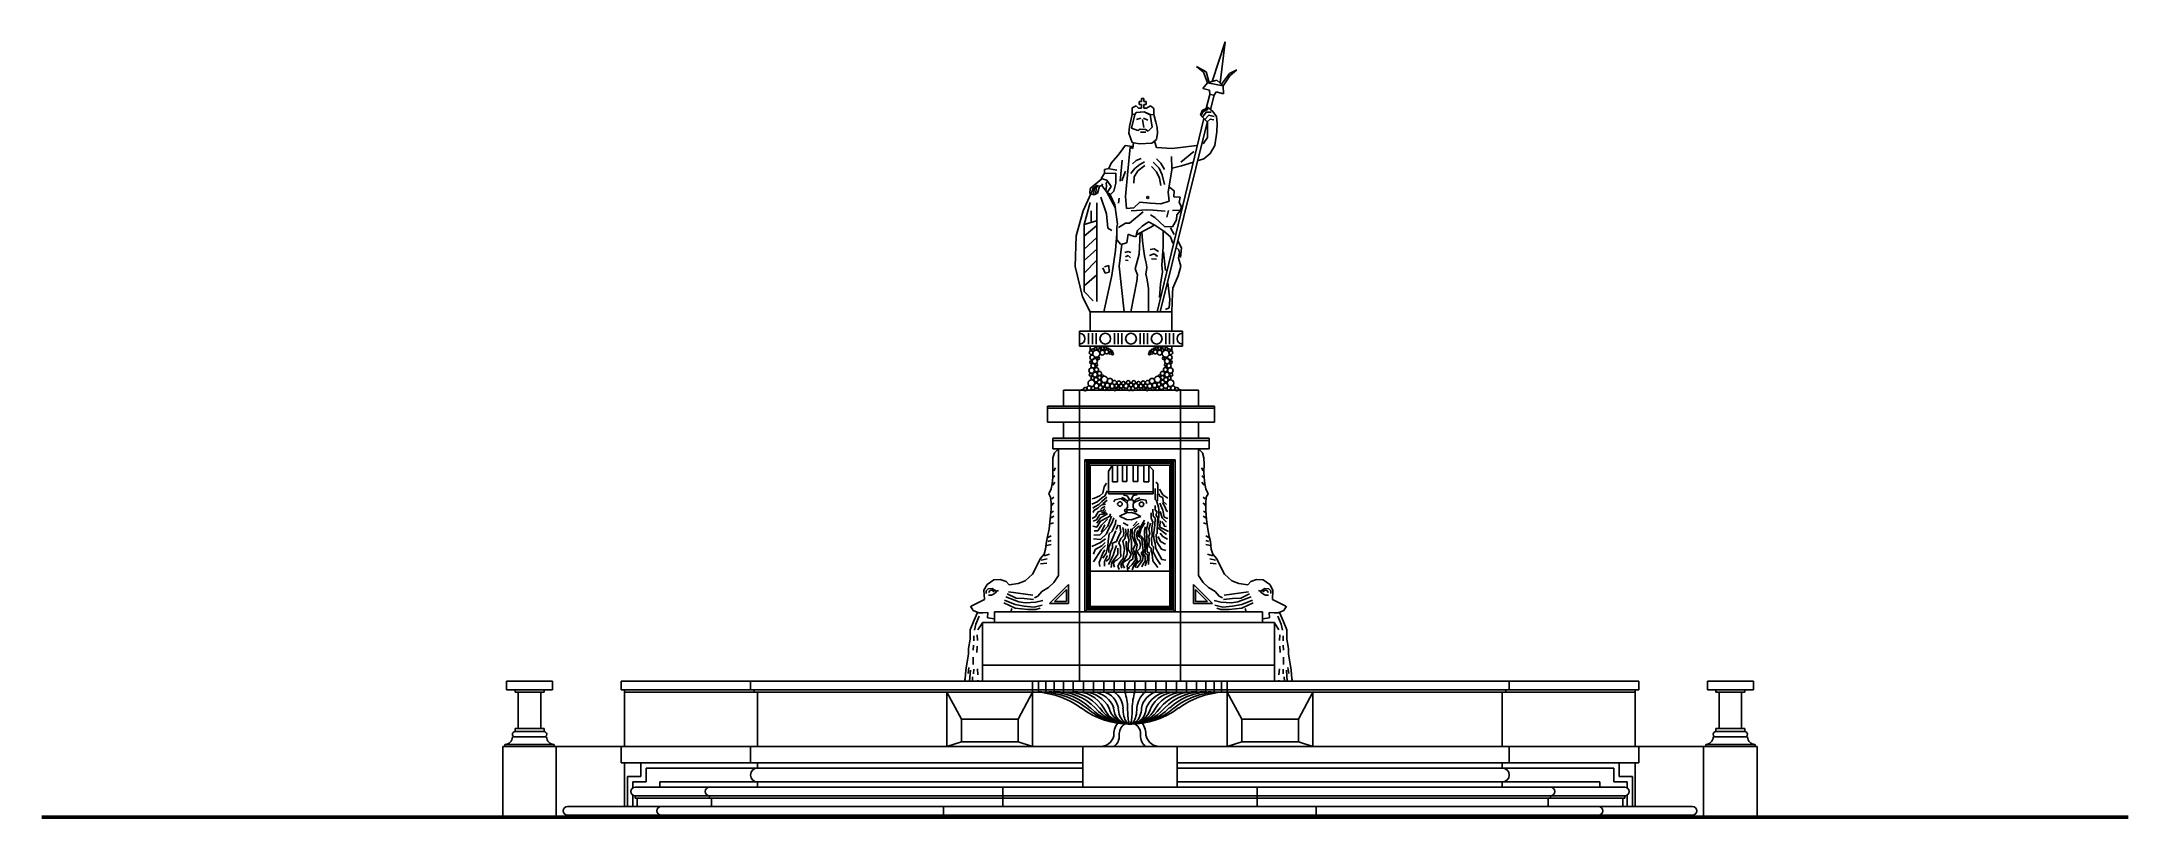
# Model space of a CAD drawing. Header units: millimetres. Extents: x 250.2 to 269.7, y 193.1 to 200.4.
import ezdxf

# ---------------------------------------------------------------- set-up
doc = ezdxf.new("R2010")
doc.units = ezdxf.units.MM

msp = doc.modelspace()

# ---------------------------------------------------------------- linework, layer by layer
for p, q in [((261.132, 199.993), (261.254, 200.364)), ((261.254, 200.364), (261.206, 199.979)), ((261.052, 200.081), (260.985, 200.132)), ((260.985, 200.132), (261.076, 200.083)), ((261.088, 199.981), (261.052, 200.081)), ((261.076, 200.083), (261.104, 199.985)), ((261.294, 200.068), (261.362, 200.103)), ((261.362, 200.103), (261.297, 200.046)), ((261.045, 199.928), (261.088, 199.981)), ((261.108, 199.911), (261.045, 199.928)), ((261.088, 199.981), (261.177, 200.005)), ((261.088, 199.981), (261.236, 199.953)), ((261.11, 199.872), (261.108, 199.911)), ((261.152, 199.865), (261.17, 199.895)), ((261.17, 199.895), (261.24, 199.878)), ((261.177, 200.005), (261.236, 199.953)), ((261.221, 199.967), (261.294, 200.068)), ((261.297, 200.046), (261.236, 199.953)), ((261.236, 199.953), (261.24, 199.878)), ((260.361, 199.572), (260.384, 199.684)), ((260.411, 199.685), (260.38, 199.557)), ((260.421, 199.767), (260.384, 199.747)), ((260.384, 199.747), (260.384, 199.684)), ((260.384, 199.688), (260.411, 199.685)), ((260.409, 199.685), (260.423, 199.702)), ((260.445, 199.744), (260.421, 199.767)), ((260.423, 199.702), (260.498, 199.71)), ((260.423, 199.702), (260.498, 199.71)), ((260.471, 199.744), (260.445, 199.744)), ((260.471, 199.806), (260.449, 199.806)), ((260.449, 199.806), (260.449, 199.779)), ((260.449, 199.779), (260.471, 199.779)), ((260.495, 199.834), (260.471, 199.834)), ((260.471, 199.834), (260.471, 199.806)), ((260.471, 199.779), (260.471, 199.744)), ((260.495, 199.806), (260.495, 199.834)), ((260.516, 199.806), (260.495, 199.806)), ((260.495, 199.744), (260.495, 199.778)), ((260.495, 199.778), (260.516, 199.778)), ((260.518, 199.744), (260.495, 199.744)), ((260.498, 199.71), (260.553, 199.684)), ((260.498, 199.71), (260.553, 199.683)), ((260.516, 199.778), (260.516, 199.806)), ((260.557, 199.765), (260.518, 199.744)), ((260.589, 199.684), (260.553, 199.683)), ((260.571, 199.567), (260.553, 199.684)), ((260.589, 199.74), (260.557, 199.765)), ((260.589, 199.684), (260.589, 199.74)), ((260.606, 199.614), (260.589, 199.685)), ((261.039, 199.721), (261.025, 199.678)), ((261.046, 199.71), (261.03, 199.674)), ((261.095, 199.751), (261.039, 199.721)), ((261.076, 199.706), (261.042, 199.661)), ((261.094, 199.735), (261.046, 199.71)), ((261.123, 199.706), (261.076, 199.706)), ((261.11, 199.872), (261.078, 199.742)), ((261.14, 199.713), (261.095, 199.751)), ((261.11, 199.872), (261.152, 199.865)), ((261.152, 199.865), (261.118, 199.732)), ((261.173, 199.665), (261.14, 199.713)), ((260.353, 199.509), (260.361, 199.572)), ((260.384, 199.423), (260.353, 199.509)), ((260.38, 199.557), (260.437, 199.534)), ((260.425, 199.637), (260.465, 199.652)), ((260.437, 199.534), (260.46, 199.547)), ((260.46, 199.547), (260.511, 199.545)), ((260.464, 199.52), (260.512, 199.52)), ((260.481, 199.637), (260.494, 199.563)), ((260.532, 199.631), (260.491, 199.652)), ((260.511, 199.545), (260.534, 199.53)), ((260.534, 199.53), (260.571, 199.567)), ((260.606, 199.614), (260.62, 199.564)), ((260.606, 199.614), (260.62, 199.564)), ((260.622, 199.51), (260.612, 199.452)), ((261.055, 199.648), (260.62, 197.842)), ((260.62, 199.564), (260.622, 199.51)), ((261.09, 199.621), (260.648, 197.842)), ((261.025, 199.678), (261.085, 199.617)), ((261.102, 199.677), (261.064, 199.639)), ((261.085, 199.617), (261.114, 199.64)), ((261.09, 199.614), (261.088, 199.469)), ((261.151, 199.666), (261.102, 199.677)), ((261.114, 199.64), (261.149, 199.636)), ((261.158, 199.394), (261.176, 199.522)), ((261.18, 199.601), (261.173, 199.665)), ((261.176, 199.522), (261.18, 199.601)), ((260.251, 199.302), (260.188, 199.231)), ((260.293, 199.354), (260.251, 199.302)), ((260.32, 199.394), (260.293, 199.354)), ((260.384, 199.385), (260.32, 199.394)), ((260.366, 199.381), (260.346, 199.156)), ((260.391, 199.367), (260.366, 199.381)), ((260.454, 199.41), (260.384, 199.423)), ((260.398, 199.421), (260.391, 199.367)), ((260.569, 199.417), (260.454, 199.41)), ((260.612, 199.452), (260.569, 199.417)), ((260.593, 199.437), (260.612, 199.376)), ((260.612, 199.376), (260.758, 199.368)), ((260.753, 199.291), (260.756, 199.179)), ((260.758, 199.368), (260.988, 199.394)), ((260.96, 199.338), (260.841, 199.241)), ((261.088, 199.469), (261.047, 199.411)), ((261.055, 199.27), (261.113, 199.319)), ((261.113, 199.319), (261.158, 199.394)), ((260.13, 199.14), (260.096, 199.088)), ((260.168, 199.181), (260.126, 199.171)), ((260.126, 199.171), (260.127, 199.135)), ((260.127, 199.135), (260.232, 199.137)), ((260.188, 199.231), (260.168, 199.181)), ((260.173, 199.178), (260.241, 199.164)), ((260.232, 199.137), (260.232, 199.044)), ((260.293, 199.259), (260.274, 199.063)), ((260.323, 199.157), (260.287, 199.064)), ((260.346, 199.156), (260.323, 198.919)), ((260.373, 199.134), (260.411, 199.181)), ((260.422, 199.256), (260.387, 199.223)), ((260.399, 199.043), (260.405, 199.104)), ((260.405, 199.104), (260.438, 199.159)), ((260.411, 199.181), (260.457, 199.219)), ((260.47, 199.275), (260.422, 199.256)), ((260.438, 199.159), (260.502, 199.207)), ((260.457, 199.219), (260.499, 199.243)), ((260.612, 199.149), (260.566, 199.198)), ((260.637, 199.184), (260.581, 199.241)), ((260.64, 199.089), (260.612, 199.149)), ((260.652, 199.229), (260.613, 199.27)), ((260.664, 199.121), (260.637, 199.184)), ((260.688, 199.171), (260.652, 199.229)), ((260.688, 199.032), (260.664, 199.121)), ((260.738, 199.055), (260.76, 199.185)), ((260.76, 199.185), (260.847, 199.206)), ((260.847, 199.206), (260.959, 199.239)), ((261.005, 199.254), (261.055, 199.27)), ((259.998, 198.943), (259.928, 198.785)), ((259.994, 198.994), (259.989, 198.947)), ((259.989, 198.947), (260.03, 198.936)), ((260.102, 199.083), (259.994, 198.994)), ((260.002, 198.944), (260.019, 198.998)), ((260.019, 198.998), (260.051, 199.026)), ((260.023, 198.938), (260.032, 198.998)), ((260.03, 198.936), (260.061, 198.951)), ((260.032, 198.998), (260.058, 199.024)), ((260.045, 198.943), (260.048, 199)), ((260.048, 199), (260.068, 199.024)), ((260.061, 198.951), (260.079, 199.016)), ((260.079, 199.016), (260.102, 199.021)), ((260.093, 198.914), (260.145, 198.757)), ((260.096, 199.088), (260.149, 199.072)), ((260.1, 199.021), (260.148, 198.959)), ((260.108, 199.038), (260.101, 199.019)), ((260.145, 199.014), (260.139, 198.971)), ((260.141, 199.047), (260.158, 199.058)), ((260.145, 199.014), (260.141, 199.047)), ((260.148, 198.959), (260.228, 198.81)), ((260.149, 199.072), (260.189, 199.011)), ((260.189, 199.011), (260.151, 198.956)), ((260.151, 198.956), (260.183, 198.939)), ((260.213, 198.968), (260.178, 198.934)), ((260.178, 198.934), (260.224, 198.842)), ((260.232, 199.044), (260.213, 198.968)), ((260.263, 198.904), (260.258, 198.856)), ((260.323, 198.919), (260.332, 198.808)), ((260.654, 199.021), (260.64, 199.089)), ((260.722, 198.959), (260.738, 199.055)), ((260.731, 198.876), (260.722, 198.959)), ((260.738, 199.004), (260.777, 198.971)), ((260.777, 198.971), (260.774, 198.915)), ((260.774, 198.915), (260.835, 198.912)), ((260.835, 198.912), (260.825, 198.863)), ((259.928, 198.785), (259.863, 198.553)), ((259.937, 198.656), (259.994, 198.862)), ((260.003, 198.677), (260.003, 198.784)), ((260.054, 197.938), (260.054, 198.86)), ((260.145, 198.757), (260.158, 198.622)), ((260.224, 198.842), (260.247, 198.661)), ((260.332, 198.808), (260.399, 198.812)), ((260.489, 198.776), (260.361, 198.67)), ((260.521, 198.795), (260.375, 198.785)), ((260.399, 198.812), (260.456, 198.865)), ((260.456, 198.865), (260.553, 198.858)), ((260.58, 198.792), (260.521, 198.795)), ((260.553, 198.858), (260.652, 198.85)), ((260.597, 198.724), (260.557, 198.747)), ((260.692, 198.781), (260.58, 198.792)), ((260.687, 198.64), (260.597, 198.724)), ((260.652, 198.85), (260.731, 198.876)), ((260.723, 198.789), (260.71, 198.726)), ((260.762, 198.787), (260.829, 198.791)), ((260.803, 198.749), (260.798, 198.701)), ((260.836, 198.788), (260.803, 198.749)), ((260.825, 198.863), (260.846, 198.821)), ((260.846, 198.821), (260.836, 198.788)), ((259.863, 198.553), (259.852, 198.266)), ((259.937, 198.656), (260.053, 198.693)), ((259.937, 198.656), (259.937, 198.033)), ((259.937, 198.547), (260.054, 198.648)), ((259.937, 198.428), (260.054, 198.536)), ((260.158, 198.622), (260.194, 198.6)), ((260.243, 198.572), (260.228, 198.416)), ((260.243, 198.636), (260.242, 198.515)), ((260.242, 198.515), (260.278, 198.472)), ((260.247, 198.661), (260.243, 198.636)), ((260.322, 198.67), (260.258, 198.63)), ((260.361, 198.67), (260.322, 198.67)), ((260.335, 198.487), (260.347, 198.566)), ((260.347, 198.566), (260.377, 198.554)), ((260.377, 198.554), (260.42, 198.542)), ((260.42, 198.542), (260.434, 198.602)), ((260.587, 198.647), (260.427, 198.561)), ((260.434, 198.602), (260.479, 198.641)), ((260.461, 198.58), (260.449, 198.381)), ((260.474, 198.587), (260.483, 198.506)), ((260.479, 198.641), (260.538, 198.681)), ((260.538, 198.681), (260.598, 198.652)), ((260.598, 198.652), (260.682, 198.594)), ((260.675, 198.599), (260.675, 198.453)), ((260.682, 198.594), (260.743, 198.542)), ((260.761, 198.636), (260.687, 198.64)), ((260.743, 198.627), (260.778, 198.563)), ((260.743, 198.542), (260.766, 198.484)), ((260.798, 198.701), (260.761, 198.636)), ((259.937, 198.321), (260.054, 198.426)), ((259.937, 198.204), (260.054, 198.324)), ((260.228, 198.416), (260.195, 198.182)), ((260.287, 198.475), (260.263, 198.267)), ((260.278, 198.472), (260.335, 198.487)), ((260.315, 198.395), (260.349, 198.404)), ((260.322, 198.325), (260.347, 198.321)), ((260.324, 198.356), (260.347, 198.368)), ((260.347, 198.368), (260.368, 198.345)), ((260.349, 198.404), (260.373, 198.395)), ((260.449, 198.381), (260.414, 198.243)), ((260.483, 198.506), (260.49, 198.429)), ((260.49, 198.429), (260.499, 198.364)), ((260.499, 198.364), (260.514, 198.31)), ((260.592, 198.383), (260.547, 198.369)), ((260.592, 198.43), (260.553, 198.424)), ((260.612, 198.334), (260.567, 198.337)), ((260.632, 198.406), (260.592, 198.43)), ((260.622, 198.362), (260.592, 198.383)), ((260.605, 198.365), (260.622, 198.362)), ((260.675, 198.453), (260.661, 198.275)), ((260.695, 198.227), (260.679, 198.403)), ((260.822, 198.42), (260.793, 198.447)), ((260.813, 198.504), (260.845, 198.439)), ((260.823, 198.387), (260.818, 198.343)), ((260.818, 198.343), (260.839, 198.269)), ((260.838, 198.35), (260.822, 198.42)), ((260.845, 198.439), (260.838, 198.35)), ((259.852, 198.266), (259.921, 197.982)), ((259.937, 198.085), (260.054, 198.187)), ((260.132, 198.202), (260.11, 198.252)), ((260.195, 198.182), (260.121, 197.842)), ((260.127, 198.263), (260.168, 198.273)), ((260.169, 198.212), (260.132, 198.202)), ((260.168, 198.273), (260.169, 198.212)), ((260.263, 198.267), (260.311, 197.842)), ((260.43, 198.128), (260.374, 197.842)), ((260.414, 198.243), (260.434, 198.188)), ((260.434, 198.188), (260.43, 198.128)), ((260.521, 198.249), (260.512, 198.196)), ((260.512, 198.196), (260.526, 198.142)), ((260.514, 198.31), (260.518, 198.283)), ((260.518, 198.283), (260.521, 198.249)), ((260.526, 198.142), (260.539, 198.061)), ((260.669, 198.216), (260.649, 198.101)), ((260.661, 198.275), (260.669, 198.216)), ((260.815, 198.179), (260.764, 198.062)), ((260.839, 198.269), (260.815, 198.179)), ((259.921, 197.982), (259.993, 197.842)), ((259.937, 198.033), (260.021, 197.944)), ((260.539, 198.061), (260.537, 197.842)), ((260.649, 198.101), (260.641, 197.976)), ((260.717, 198.114), (260.736, 197.958)), ((260.736, 197.958), (260.732, 197.88)), ((260.761, 198.017), (260.755, 197.842)), ((260.764, 198.062), (260.761, 198.017)), ((259.993, 197.842), (259.993, 197.661)), ((260.755, 197.842), (259.993, 197.842)), ((260.732, 197.88), (260.698, 197.865)), ((260.755, 197.842), (260.755, 197.661)), ((259.893, 197.661), (259.893, 197.521)), ((259.993, 197.661), (259.893, 197.661)), ((259.978, 197.591), (259.978, 197.641)), ((259.978, 197.591), (259.978, 197.541)), ((259.993, 197.661), (260.755, 197.661)), ((260.855, 197.661), (259.993, 197.661)), ((260.013, 197.591), (260.013, 197.641)), ((260.013, 197.591), (260.013, 197.541)), ((260.048, 197.591), (260.048, 197.641)), ((260.048, 197.591), (260.048, 197.541)), ((260.219, 197.591), (260.219, 197.641)), ((260.219, 197.591), (260.219, 197.541)), ((260.254, 197.591), (260.254, 197.641)), ((260.254, 197.591), (260.254, 197.541)), ((260.289, 197.591), (260.289, 197.641)), ((260.289, 197.591), (260.289, 197.541)), ((260.459, 197.591), (260.459, 197.641)), ((260.459, 197.591), (260.459, 197.541)), ((260.494, 197.591), (260.494, 197.641)), ((260.494, 197.591), (260.494, 197.541)), ((260.529, 197.591), (260.529, 197.641)), ((260.529, 197.591), (260.529, 197.541)), ((260.699, 197.591), (260.699, 197.641)), ((260.699, 197.591), (260.699, 197.541)), ((260.735, 197.591), (260.735, 197.641)), ((260.735, 197.591), (260.735, 197.541)), ((260.755, 197.661), (260.855, 197.661)), ((260.77, 197.591), (260.77, 197.641)), ((260.77, 197.591), (260.77, 197.541)), ((260.855, 197.661), (260.855, 197.521)), ((259.893, 197.521), (260.855, 197.521)), ((259.993, 197.521), (259.993, 197.476)), ((260.755, 197.521), (260.755, 197.476)), ((259.743, 196.961), (259.593, 196.961)), ((259.593, 196.961), (259.593, 196.811)), ((259.893, 197.111), (259.743, 197.111)), ((259.743, 197.111), (259.743, 196.961)), ((261.005, 196.961), (259.743, 196.961)), ((259.893, 197.111), (259.893, 196.961)), ((259.893, 197.111), (260.374, 197.111)), ((259.893, 196.961), (259.893, 196.941)), ((260.855, 197.111), (260.374, 197.111)), ((260.836, 197.113), (260.836, 196.961)), ((260.836, 196.961), (260.836, 196.811)), ((260.855, 197.111), (261.005, 197.111)), ((261.005, 197.111), (261.005, 196.961)), ((261.005, 196.961), (261.155, 196.961)), ((261.155, 196.961), (261.155, 196.811)), ((259.743, 196.941), (259.593, 196.941)), ((261.155, 196.811), (259.593, 196.811)), ((261.005, 196.941), (259.743, 196.941)), ((259.743, 196.661), (259.743, 196.811)), ((259.893, 196.941), (259.893, 196.811)), ((259.893, 196.811), (259.893, 196.661)), ((260.836, 196.811), (260.836, 196.661)), ((261.005, 196.941), (261.155, 196.941)), ((261.005, 196.661), (261.005, 196.811)), ((259.743, 196.661), (259.643, 196.661)), ((259.643, 196.661), (259.643, 196.561)), ((259.743, 196.641), (259.643, 196.641)), ((259.643, 196.561), (261.105, 196.561)), ((259.66, 196.525), (259.696, 196.561)), ((259.696, 196.561), (259.696, 195.379)), ((259.743, 196.661), (261.005, 196.661)), ((259.743, 196.641), (261.005, 196.641)), ((259.893, 196.661), (259.893, 196.561)), ((259.893, 196.561), (259.893, 194.941)), ((260.836, 196.661), (260.836, 196.561)), ((260.836, 196.561), (260.836, 194.941)), ((261.005, 196.661), (261.105, 196.661)), ((261.005, 196.641), (261.105, 196.641)), ((261.005, 196.561), (261.005, 195.421)), ((261.005, 196.561), (261.005, 195.379)), ((261.041, 196.525), (261.005, 196.561)), ((261.105, 196.661), (261.105, 196.561)), ((259.642, 196.42), (259.645, 196.478)), ((259.645, 196.347), (259.642, 196.42)), ((259.645, 196.478), (259.66, 196.525)), ((259.652, 196.358), (259.667, 196.384)), ((259.943, 196.461), (259.943, 195.041)), ((259.993, 196.411), (259.943, 196.461)), ((259.943, 196.461), (260.786, 196.461)), ((259.96, 196.445), (259.96, 195.058)), ((259.96, 196.445), (260.769, 196.445)), ((259.976, 196.428), (259.976, 195.075)), ((259.976, 196.428), (260.752, 196.428)), ((259.993, 196.411), (259.993, 195.091)), ((259.993, 196.411), (260.736, 196.411)), ((260.2, 196.411), (260.163, 196.354)), ((260.2, 196.254), (260.2, 196.411)), ((260.296, 196.411), (260.248, 196.411)), ((260.248, 196.411), (260.248, 196.254)), ((260.296, 196.257), (260.296, 196.411)), ((260.393, 196.411), (260.336, 196.411)), ((260.336, 196.411), (260.336, 196.257)), ((260.393, 196.257), (260.393, 196.411)), ((260.493, 196.408), (260.438, 196.408)), ((260.438, 196.408), (260.438, 196.257)), ((260.493, 196.254), (260.493, 196.408)), ((260.58, 196.363), (260.541, 196.408)), ((260.541, 196.408), (260.541, 196.254)), ((260.736, 196.411), (260.786, 196.461)), ((260.736, 196.411), (260.736, 195.091)), ((260.752, 196.428), (260.752, 195.075)), ((260.769, 196.445), (260.769, 195.058)), ((260.786, 196.461), (260.786, 195.041)), ((261.048, 196.358), (261.034, 196.384)), ((261.055, 196.478), (261.041, 196.525)), ((261.059, 196.42), (261.055, 196.478)), ((261.055, 196.347), (261.059, 196.42)), ((259.605, 196.141), (259.627, 196.188)), ((259.627, 196.188), (259.638, 196.235)), ((259.638, 196.235), (259.642, 196.293)), ((259.642, 196.293), (259.645, 196.347)), ((259.642, 196.224), (259.663, 196.25)), ((259.645, 196.293), (259.663, 196.311)), ((260.123, 196.208), (260.11, 196.148)), ((260.144, 196.242), (260.123, 196.208)), ((260.163, 196.354), (260.163, 196.143)), ((260.248, 196.254), (260.2, 196.254)), ((260.336, 196.257), (260.296, 196.257)), ((260.438, 196.257), (260.393, 196.257)), ((260.541, 196.254), (260.493, 196.254)), ((260.58, 196.143), (260.58, 196.363)), ((260.6, 196.193), (260.601, 196.088)), ((260.606, 196.252), (260.625, 196.235)), ((260.625, 196.205), (260.621, 196.078)), ((260.625, 196.235), (260.625, 196.205)), ((260.641, 196.187), (260.671, 196.134)), ((261.055, 196.293), (261.037, 196.311)), ((261.059, 196.224), (261.037, 196.25)), ((261.059, 196.293), (261.055, 196.347)), ((261.063, 196.235), (261.059, 196.293)), ((261.074, 196.188), (261.063, 196.235)), ((261.095, 196.141), (261.074, 196.188)), ((259.623, 196.112), (259.605, 196.141)), ((259.627, 196.057), (259.623, 196.112)), ((259.623, 195.938), (259.627, 195.999)), ((259.627, 195.999), (259.627, 196.057)), ((259.631, 196.032), (259.652, 196.057)), ((259.631, 195.967), (259.649, 195.981)), ((259.634, 196.094), (259.652, 196.112)), ((260.059, 196.066), (260.007, 196.044)), ((260.033, 196.103), (260.011, 196.096)), ((260.04, 196.025), (260.017, 196.007)), ((260.028, 195.986), (260.021, 195.969)), ((260.065, 196.007), (260.028, 195.986)), ((260.082, 196.122), (260.033, 196.103)), ((260.074, 196.042), (260.04, 196.025)), ((260.113, 196.114), (260.059, 196.066)), ((260.095, 196.036), (260.065, 196.007)), ((260.104, 195.985), (260.068, 195.973)), ((260.102, 196.07), (260.074, 196.042)), ((260.11, 196.148), (260.082, 196.122)), ((260.104, 196.012), (260.09, 195.996)), ((260.135, 196.045), (260.095, 196.036)), ((260.148, 196.11), (260.102, 196.07)), ((260.133, 196.023), (260.104, 196.012)), ((260.112, 195.981), (260.104, 195.985)), ((260.15, 196.083), (260.112, 196.05)), ((260.128, 196.005), (260.112, 195.981)), ((260.129, 196.119), (260.113, 196.114)), ((260.139, 195.985), (260.121, 195.968)), ((260.152, 196.169), (260.129, 196.119)), ((260.58, 196.161), (260.163, 196.161)), ((260.163, 196.143), (260.58, 196.143)), ((260.224, 196.087), (260.213, 196.068)), ((260.281, 196.098), (260.224, 196.087)), ((260.313, 196.076), (260.281, 196.098)), ((260.311, 196.099), (260.287, 196.108)), ((260.338, 196.122), (260.303, 196.129)), ((260.34, 196.074), (260.311, 196.099)), ((260.342, 196.05), (260.313, 196.076)), ((260.328, 196.004), (260.342, 196.012)), ((260.346, 196.084), (260.337, 196.059)), ((260.359, 196.088), (260.338, 196.122)), ((260.342, 196.012), (260.342, 196.05)), ((260.343, 195.994), (260.398, 195.994)), ((260.391, 196.085), (260.346, 196.084)), ((260.375, 196.087), (260.395, 196.125)), ((260.4, 196.062), (260.391, 196.085)), ((260.419, 196.071), (260.394, 196.052)), ((260.394, 196.012), (260.394, 196.052)), ((260.408, 196.002), (260.394, 196.012)), ((260.395, 196.125), (260.431, 196.134)), ((260.403, 196.073), (260.421, 196.093)), ((260.471, 196.09), (260.419, 196.071)), ((260.421, 196.093), (260.456, 196.105)), ((260.515, 196.082), (260.471, 196.09)), ((260.52, 196.052), (260.515, 196.082)), ((260.578, 195.999), (260.581, 195.934)), ((260.6, 196.034), (260.601, 195.992)), ((260.601, 196.088), (260.611, 196.078)), ((260.601, 195.992), (260.618, 195.972)), ((260.611, 196.078), (260.615, 196.071)), ((260.615, 196.071), (260.63, 196.016)), ((260.63, 196.016), (260.633, 195.992)), ((260.633, 195.992), (260.633, 195.927)), ((260.636, 196.143), (260.641, 196.12)), ((260.641, 196.12), (260.673, 196.107)), ((260.643, 196.056), (260.671, 195.99)), ((260.648, 195.976), (260.664, 195.919)), ((260.668, 196.061), (260.694, 196.019)), ((260.671, 196.134), (260.717, 196.1)), ((260.671, 195.99), (260.684, 195.923)), ((260.673, 196.107), (260.675, 196.07)), ((260.675, 196.07), (260.707, 196.042)), ((260.694, 196.019), (260.707, 195.983)), ((260.707, 195.983), (260.719, 195.976)), ((261.066, 196.094), (261.048, 196.112)), ((261.07, 196.032), (261.048, 196.057)), ((261.07, 195.967), (261.052, 195.981)), ((261.074, 196.057), (261.077, 196.112)), ((261.074, 195.999), (261.074, 196.057)), ((261.077, 195.938), (261.074, 195.999)), ((261.077, 196.112), (261.095, 196.141)), ((259.594, 195.742), (259.609, 195.811)), ((259.609, 195.811), (259.616, 195.876)), ((259.616, 195.876), (259.623, 195.938)), ((259.623, 195.861), (259.649, 195.872)), ((259.627, 195.919), (259.652, 195.934)), ((260.043, 195.931), (260.01, 195.911)), ((260.056, 195.83), (260.018, 195.841)), ((260.051, 195.898), (260.02, 195.887)), ((260.064, 195.797), (260.029, 195.797)), ((260.068, 195.973), (260.043, 195.931)), ((260.082, 195.95), (260.051, 195.898)), ((260.088, 195.918), (260.056, 195.867)), ((260.09, 195.887), (260.056, 195.83)), ((260.056, 195.867), (260.056, 195.867)), ((260.099, 195.85), (260.064, 195.797)), ((260.115, 195.952), (260.082, 195.95)), ((260.121, 195.798), (260.084, 195.759)), ((260.155, 195.954), (260.088, 195.918)), ((260.148, 195.918), (260.09, 195.887)), ((260.128, 195.854), (260.095, 195.785)), ((260.121, 195.968), (260.097, 195.968)), ((260.155, 195.905), (260.099, 195.85)), ((260.146, 195.968), (260.115, 195.952)), ((260.157, 195.841), (260.121, 195.798)), ((260.168, 195.818), (260.144, 195.769)), ((260.148, 195.918), (260.176, 195.932)), ((260.173, 195.883), (260.157, 195.841)), ((260.197, 195.874), (260.168, 195.818)), ((260.197, 195.792), (260.171, 195.767)), ((260.173, 195.883), (260.193, 195.933)), ((260.176, 195.932), (260.182, 195.955)), ((260.197, 195.874), (260.215, 195.919)), ((260.23, 195.865), (260.197, 195.792)), ((260.231, 195.796), (260.199, 195.714)), ((260.23, 195.865), (260.232, 195.898)), ((260.255, 195.854), (260.235, 195.81)), ((260.279, 195.783), (260.257, 195.743)), ((260.332, 195.966), (260.268, 195.934)), ((260.268, 195.934), (260.332, 195.902)), ((260.271, 195.85), (260.279, 195.783)), ((260.297, 195.829), (260.306, 195.777)), ((260.349, 195.845), (260.302, 195.872)), ((260.323, 195.816), (260.328, 195.768)), ((260.379, 195.968), (260.332, 195.966)), ((260.332, 195.902), (260.376, 195.899)), ((260.347, 195.816), (260.343, 195.749)), ((260.372, 195.815), (260.365, 195.753)), ((260.376, 195.899), (260.465, 195.931)), ((260.418, 195.956), (260.379, 195.968)), ((260.386, 195.811), (260.384, 195.747)), ((260.446, 195.868), (260.386, 195.811)), ((260.433, 195.884), (260.394, 195.843)), ((260.413, 195.808), (260.404, 195.776)), ((260.452, 195.843), (260.413, 195.808)), ((260.465, 195.931), (260.418, 195.956)), ((260.437, 195.798), (260.427, 195.761)), ((260.454, 195.813), (260.437, 195.759)), ((260.501, 195.897), (260.454, 195.815)), ((260.468, 195.817), (260.454, 195.753)), ((260.504, 195.872), (260.468, 195.817)), ((260.509, 195.834), (260.499, 195.8)), ((260.499, 195.8), (260.501, 195.768)), ((260.534, 195.88), (260.519, 195.804)), ((260.519, 195.804), (260.521, 195.733)), ((260.556, 195.867), (260.541, 195.812)), ((260.541, 195.812), (260.549, 195.773)), ((260.561, 195.966), (260.563, 195.916)), ((260.563, 195.916), (260.578, 195.877)), ((260.578, 195.877), (260.568, 195.824)), ((260.568, 195.824), (260.573, 195.742)), ((260.581, 195.934), (260.6, 195.917)), ((260.593, 195.832), (260.586, 195.778)), ((260.596, 195.847), (260.593, 195.832)), ((260.6, 195.917), (260.596, 195.847)), ((260.618, 195.972), (260.606, 195.947)), ((260.606, 195.947), (260.625, 195.917)), ((260.623, 195.889), (260.62, 195.77)), ((260.633, 195.927), (260.621, 195.829)), ((260.621, 195.829), (260.707, 195.763)), ((260.625, 195.917), (260.623, 195.889)), ((260.648, 195.891), (260.645, 195.832)), ((260.645, 195.832), (260.723, 195.79)), ((260.662, 195.884), (260.684, 195.852)), ((260.664, 195.919), (260.707, 195.877)), ((260.684, 195.923), (260.717, 195.912)), ((260.684, 195.852), (260.684, 195.841)), ((260.684, 195.841), (260.707, 195.836)), ((261.074, 195.919), (261.048, 195.934)), ((261.077, 195.861), (261.052, 195.872)), ((261.084, 195.876), (261.077, 195.938)), ((261.092, 195.811), (261.084, 195.876)), ((261.106, 195.742), (261.092, 195.811)), ((259.562, 195.578), (259.576, 195.626)), ((259.576, 195.626), (259.584, 195.698)), ((259.584, 195.698), (259.594, 195.742)), ((259.587, 195.658), (259.627, 195.669)), ((259.598, 195.734), (259.627, 195.749)), ((259.598, 195.698), (259.627, 195.705)), ((260.09, 195.687), (260.007, 195.65)), ((260.09, 195.714), (260.024, 195.721)), ((260.04, 195.622), (260.024, 195.577)), ((260.095, 195.62), (260.024, 195.507)), ((260.084, 195.759), (260.026, 195.755)), ((260.101, 195.656), (260.04, 195.622)), ((260.11, 195.587), (260.077, 195.501)), ((260.144, 195.769), (260.09, 195.714)), ((260.137, 195.721), (260.09, 195.687)), ((260.135, 195.658), (260.095, 195.62)), ((260.133, 195.689), (260.101, 195.656)), ((260.13, 195.618), (260.11, 195.587)), ((260.142, 195.589), (260.112, 195.54)), ((260.159, 195.65), (260.142, 195.589)), ((260.161, 195.701), (260.159, 195.65)), ((260.171, 195.767), (260.161, 195.701)), ((260.168, 195.645), (260.166, 195.594)), ((260.199, 195.714), (260.168, 195.645)), ((260.186, 195.607), (260.17, 195.536)), ((260.2, 195.638), (260.186, 195.607)), ((260.202, 195.68), (260.2, 195.638)), ((260.239, 195.696), (260.202, 195.68)), ((260.224, 195.62), (260.208, 195.565)), ((260.239, 195.66), (260.224, 195.62)), ((260.257, 195.743), (260.239, 195.696)), ((260.251, 195.636), (260.25, 195.578)), ((260.28, 195.725), (260.26, 195.684)), ((260.26, 195.684), (260.276, 195.651)), ((260.276, 195.651), (260.275, 195.606)), ((260.275, 195.606), (260.28, 195.556)), ((260.304, 195.751), (260.28, 195.725)), ((260.317, 195.725), (260.297, 195.699)), ((260.297, 195.699), (260.304, 195.671)), ((260.306, 195.777), (260.304, 195.751)), ((260.304, 195.671), (260.312, 195.621)), ((260.312, 195.621), (260.304, 195.567)), ((260.328, 195.768), (260.317, 195.725)), ((260.33, 195.699), (260.33, 195.651)), ((260.33, 195.651), (260.338, 195.599)), ((260.338, 195.599), (260.338, 195.584)), ((260.343, 195.749), (260.358, 195.706)), ((260.358, 195.706), (260.347, 195.677)), ((260.347, 195.677), (260.349, 195.621)), ((260.349, 195.621), (260.375, 195.578)), ((260.365, 195.753), (260.38, 195.698)), ((260.38, 195.698), (260.378, 195.654)), ((260.378, 195.654), (260.378, 195.609)), ((260.378, 195.609), (260.394, 195.578)), ((260.384, 195.747), (260.4, 195.708)), ((260.417, 195.671), (260.394, 195.626)), ((260.394, 195.626), (260.409, 195.584)), ((260.4, 195.708), (260.417, 195.671)), ((260.404, 195.776), (260.411, 195.722)), ((260.411, 195.722), (260.433, 195.661)), ((260.433, 195.661), (260.419, 195.599)), ((260.419, 195.599), (260.425, 195.552)), ((260.427, 195.761), (260.435, 195.714)), ((260.456, 195.63), (260.433, 195.607)), ((260.433, 195.607), (260.443, 195.58)), ((260.435, 195.714), (260.45, 195.708)), ((260.437, 195.759), (260.448, 195.743)), ((260.448, 195.743), (260.476, 195.718)), ((260.45, 195.708), (260.464, 195.669)), ((260.454, 195.753), (260.473, 195.742)), ((260.464, 195.669), (260.456, 195.63)), ((260.489, 195.611), (260.468, 195.589)), ((260.468, 195.589), (260.487, 195.558)), ((260.473, 195.742), (260.496, 195.708)), ((260.476, 195.718), (260.478, 195.691)), ((260.478, 195.691), (260.489, 195.611)), ((260.506, 195.626), (260.484, 195.588)), ((260.484, 195.588), (260.506, 195.558)), ((260.496, 195.708), (260.506, 195.626)), ((260.501, 195.768), (260.511, 195.663)), ((260.511, 195.663), (260.506, 195.586)), ((260.506, 195.586), (260.528, 195.576)), ((260.521, 195.733), (260.524, 195.645)), ((260.524, 195.645), (260.526, 195.598)), ((260.526, 195.598), (260.543, 195.593)), ((260.549, 195.773), (260.539, 195.737)), ((260.539, 195.737), (260.543, 195.723)), ((260.543, 195.593), (260.539, 195.482)), ((260.543, 195.723), (260.541, 195.65)), ((260.541, 195.65), (260.561, 195.633)), ((260.561, 195.633), (260.561, 195.606)), ((260.561, 195.606), (260.571, 195.583)), ((260.573, 195.742), (260.566, 195.732)), ((260.566, 195.732), (260.57, 195.661)), ((260.57, 195.661), (260.585, 195.648)), ((260.585, 195.648), (260.58, 195.6)), ((260.58, 195.6), (260.611, 195.538)), ((260.586, 195.778), (260.585, 195.76)), ((260.585, 195.76), (260.591, 195.712)), ((260.591, 195.712), (260.601, 195.678)), ((260.601, 195.678), (260.605, 195.631)), ((260.605, 195.631), (260.662, 195.529)), ((260.62, 195.77), (260.608, 195.763)), ((260.608, 195.763), (260.613, 195.715)), ((260.613, 195.715), (260.616, 195.693)), ((260.616, 195.693), (260.659, 195.625)), ((260.627, 195.742), (260.65, 195.696)), ((260.648, 195.774), (260.671, 195.742)), ((260.65, 195.696), (260.698, 195.673)), ((260.659, 195.625), (260.701, 195.614)), ((260.671, 195.742), (260.714, 195.719)), ((261.103, 195.734), (261.074, 195.749)), ((261.103, 195.698), (261.074, 195.705)), ((261.113, 195.658), (261.074, 195.669)), ((261.117, 195.698), (261.106, 195.742)), ((261.124, 195.626), (261.117, 195.698)), ((261.139, 195.578), (261.124, 195.626)), ((259.384, 195.328), (259.453, 195.393)), ((259.453, 195.393), (259.478, 195.437)), ((259.478, 195.437), (259.526, 195.535)), ((259.526, 195.535), (259.562, 195.578)), ((259.529, 195.488), (259.587, 195.495)), ((259.536, 195.524), (259.591, 195.535)), ((259.562, 195.564), (259.613, 195.578)), ((259.993, 195.421), (260.736, 195.421)), ((260.077, 195.501), (260.083, 195.464)), ((260.153, 195.565), (260.126, 195.511)), ((260.126, 195.511), (260.126, 195.466)), ((260.17, 195.536), (260.142, 195.514)), ((260.208, 195.565), (260.164, 195.483)), ((260.195, 195.501), (260.19, 195.454)), ((260.25, 195.578), (260.195, 195.501)), ((260.226, 195.517), (260.21, 195.497)), ((260.21, 195.497), (260.215, 195.475)), ((260.215, 195.475), (260.219, 195.456)), ((260.245, 195.527), (260.226, 195.517)), ((260.28, 195.556), (260.245, 195.527)), ((260.269, 195.501), (260.251, 195.465)), ((260.251, 195.465), (260.262, 195.434)), ((260.288, 195.527), (260.269, 195.501)), ((260.31, 195.525), (260.278, 195.482)), ((260.278, 195.482), (260.289, 195.447)), ((260.302, 195.536), (260.288, 195.527)), ((260.308, 195.508), (260.295, 195.489)), ((260.295, 195.489), (260.312, 195.447)), ((260.304, 195.567), (260.302, 195.536)), ((260.334, 195.523), (260.308, 195.508)), ((260.334, 195.569), (260.31, 195.525)), ((260.338, 195.584), (260.334, 195.569)), ((260.36, 195.54), (260.334, 195.523)), ((260.351, 195.49), (260.337, 195.471)), ((260.337, 195.471), (260.343, 195.424)), ((260.363, 195.515), (260.351, 195.49)), ((260.386, 195.482), (260.353, 195.455)), ((260.353, 195.455), (260.355, 195.441)), ((260.375, 195.578), (260.36, 195.54)), ((260.39, 195.531), (260.363, 195.515)), ((260.415, 195.525), (260.386, 195.482)), ((260.402, 195.474), (260.386, 195.432)), ((260.394, 195.578), (260.39, 195.531)), ((260.431, 195.517), (260.402, 195.474)), ((260.409, 195.584), (260.415, 195.525)), ((260.423, 195.488), (260.413, 195.455)), ((260.464, 195.523), (260.423, 195.488)), ((260.425, 195.552), (260.431, 195.517)), ((260.482, 195.519), (260.429, 195.451)), ((260.443, 195.58), (260.464, 195.556)), ((260.464, 195.556), (260.464, 195.523)), ((260.489, 195.489), (260.474, 195.461)), ((260.487, 195.558), (260.482, 195.519)), ((260.508, 195.514), (260.489, 195.489)), ((260.506, 195.558), (260.508, 195.514)), ((260.519, 195.508), (260.506, 195.469)), ((260.529, 195.526), (260.519, 195.508)), ((260.528, 195.576), (260.529, 195.526)), ((260.571, 195.583), (260.577, 195.515)), ((260.577, 195.515), (260.625, 195.453)), ((260.611, 195.538), (260.65, 195.481)), ((260.662, 195.529), (260.701, 195.524)), ((261.139, 195.564), (261.088, 195.578)), ((261.164, 195.524), (261.11, 195.535)), ((261.171, 195.488), (261.113, 195.495)), ((261.175, 195.535), (261.139, 195.578)), ((261.222, 195.437), (261.175, 195.535)), ((261.248, 195.393), (261.222, 195.437)), ((261.316, 195.328), (261.248, 195.393)), ((259, 195.241), (259.029, 195.295)), ((259.004, 195.154), (259, 195.241)), ((259.02, 195.237), (259.04, 195.255)), ((259.02, 195.211), (259.02, 195.237)), ((259.029, 195.295), (259.091, 195.339)), ((259.04, 195.255), (259.078, 195.258)), ((259.043, 195.22), (259.057, 195.24)), ((259.043, 195.197), (259.069, 195.197)), ((259.057, 195.24), (259.072, 195.243)), ((259.069, 195.197), (259.089, 195.205)), ((259.072, 195.243), (259.092, 195.229)), ((259.078, 195.258), (259.095, 195.246)), ((259.089, 195.205), (259.107, 195.217)), ((259.091, 195.339), (259.152, 195.343)), ((259.092, 195.229), (259.095, 195.223)), ((259.095, 195.246), (259.116, 195.232)), ((259.107, 195.217), (259.116, 195.232)), ((259.116, 195.232), (259.136, 195.24)), ((259.152, 195.343), (259.207, 195.324)), ((259.207, 195.324), (259.207, 195.324)), ((259.207, 195.324), (259.207, 195.324)), ((259.207, 195.324), (259.236, 195.292)), ((259.218, 195.208), (259.301, 195.168)), ((259.228, 195.226), (259.457, 195.197)), ((259.236, 195.292), (259.319, 195.303)), ((259.319, 195.303), (259.384, 195.328)), ((259.54, 195.23), (259.504, 195.187)), ((259.602, 195.266), (259.54, 195.23)), ((259.652, 195.314), (259.602, 195.266)), ((259.791, 195.296), (259.612, 195.117)), ((259.696, 195.379), (259.652, 195.314)), ((259.771, 195.248), (259.66, 195.137)), ((259.771, 195.248), (259.771, 195.137)), ((259.791, 195.296), (259.791, 195.117)), ((260.957, 195.296), (261.136, 195.117)), ((260.957, 195.296), (260.957, 195.117)), ((260.977, 195.248), (260.977, 195.137)), ((260.977, 195.248), (261.088, 195.137)), ((261.005, 195.379), (261.048, 195.314)), ((261.048, 195.314), (261.099, 195.266)), ((261.099, 195.266), (261.161, 195.23)), ((261.161, 195.23), (261.197, 195.187)), ((261.472, 195.226), (261.244, 195.197)), ((261.382, 195.303), (261.316, 195.328)), ((261.465, 195.292), (261.382, 195.303)), ((261.483, 195.208), (261.4, 195.168)), ((261.494, 195.324), (261.465, 195.292)), ((261.548, 195.343), (261.494, 195.324)), ((261.494, 195.324), (261.494, 195.324)), ((261.494, 195.324), (261.494, 195.324)), ((261.61, 195.339), (261.548, 195.343)), ((261.585, 195.232), (261.565, 195.24)), ((261.605, 195.246), (261.585, 195.232)), ((261.594, 195.217), (261.585, 195.232)), ((261.611, 195.205), (261.594, 195.217)), ((261.623, 195.258), (261.605, 195.246)), ((261.608, 195.229), (261.605, 195.223)), ((261.629, 195.243), (261.608, 195.229)), ((261.672, 195.295), (261.61, 195.339)), ((261.632, 195.197), (261.611, 195.205)), ((261.661, 195.255), (261.623, 195.258)), ((261.643, 195.24), (261.629, 195.243)), ((261.658, 195.197), (261.632, 195.197)), ((261.658, 195.22), (261.643, 195.24)), ((261.681, 195.237), (261.661, 195.255)), ((261.701, 195.241), (261.672, 195.295)), ((261.681, 195.211), (261.681, 195.237)), ((261.697, 195.154), (261.701, 195.241)), ((258.873, 195.092), (258.899, 195.052)), ((258.881, 195.092), (259.004, 195.154)), ((258.899, 195.052), (258.953, 195.031)), ((258.938, 195.033), (258.906, 194.957)), ((258.953, 195.031), (258.989, 195.031)), ((258.989, 195.031), (259.036, 195.034)), ((259.036, 195.034), (259.033, 194.983)), ((259.943, 195.041), (259.098, 195.041)), ((259.098, 195.041), (259.098, 194.941)), ((259.185, 195.125), (259.29, 195.074)), ((259.192, 195.15), (259.29, 195.107)), ((259.203, 195.179), (259.326, 195.132)), ((259.25, 195.041), (259.261, 195.071)), ((259.29, 195.107), (259.377, 195.092)), ((259.29, 195.074), (259.41, 195.063)), ((259.301, 195.168), (259.377, 195.165)), ((259.326, 195.132), (259.388, 195.125)), ((259.377, 195.165), (259.464, 195.154)), ((259.377, 195.092), (259.468, 195.085)), ((259.388, 195.125), (259.486, 195.129)), ((259.41, 195.063), (259.486, 195.063)), ((259.468, 195.085), (259.544, 195.103)), ((259.504, 195.187), (259.471, 195.172)), ((259.486, 195.129), (259.551, 195.147)), ((259.486, 195.063), (259.526, 195.074)), ((259.791, 195.117), (259.612, 195.117)), ((259.771, 195.137), (259.66, 195.137)), ((259.993, 195.091), (259.943, 195.041)), ((259.943, 195.041), (260.786, 195.041)), ((259.96, 195.058), (260.769, 195.058)), ((259.976, 195.075), (260.752, 195.075)), ((259.993, 195.091), (260.736, 195.091)), ((260.736, 195.091), (260.786, 195.041)), ((260.786, 195.041), (261.603, 195.041)), ((260.957, 195.117), (261.136, 195.117)), ((260.977, 195.137), (261.088, 195.137)), ((261.215, 195.129), (261.15, 195.147)), ((261.233, 195.085), (261.157, 195.103)), ((261.215, 195.063), (261.175, 195.074)), ((261.197, 195.187), (261.229, 195.172)), ((261.313, 195.125), (261.215, 195.129)), ((261.291, 195.063), (261.215, 195.063)), ((261.324, 195.092), (261.233, 195.085)), ((261.324, 195.165), (261.237, 195.154)), ((261.411, 195.074), (261.291, 195.063)), ((261.374, 195.132), (261.313, 195.125)), ((261.4, 195.168), (261.324, 195.165)), ((261.411, 195.107), (261.324, 195.092)), ((261.498, 195.179), (261.374, 195.132)), ((261.508, 195.15), (261.411, 195.107)), ((261.516, 195.125), (261.411, 195.074)), ((261.45, 195.041), (261.44, 195.071)), ((261.603, 195.041), (261.603, 194.941)), ((261.711, 195.031), (261.664, 195.034)), ((261.664, 195.034), (261.668, 194.983)), ((261.82, 195.092), (261.697, 195.154)), ((261.748, 195.031), (261.711, 195.031)), ((261.802, 195.052), (261.748, 195.031)), ((261.763, 195.033), (261.795, 194.957)), ((261.827, 195.092), (261.802, 195.052)), ((258.906, 194.957), (258.871, 194.872)), ((258.871, 194.872), (258.871, 194.785)), ((258.906, 194.817), (258.906, 194.77)), ((258.924, 194.925), (258.912, 194.869)), ((258.956, 194.998), (258.924, 194.925)), ((258.935, 194.826), (258.938, 194.773)), ((258.985, 194.936), (258.944, 194.872)), ((259.098, 194.941), (258.985, 194.941)), ((258.985, 194.941), (258.985, 194.391)), ((259.033, 194.983), (259.098, 194.973)), ((259.893, 194.941), (259.098, 194.941)), ((259.893, 194.941), (260.836, 194.941)), ((259.893, 194.941), (259.893, 194.391)), ((260.836, 194.941), (261.603, 194.941)), ((260.836, 194.941), (260.836, 194.391)), ((261.668, 194.983), (261.603, 194.973)), ((261.603, 194.941), (261.716, 194.941)), ((261.716, 194.391), (261.716, 194.941)), ((261.716, 194.936), (261.757, 194.872)), ((261.745, 194.998), (261.777, 194.925)), ((261.765, 194.826), (261.763, 194.773)), ((261.777, 194.925), (261.789, 194.869)), ((261.795, 194.957), (261.829, 194.872)), ((261.795, 194.817), (261.795, 194.77)), ((261.829, 194.872), (261.829, 194.785)), ((258.854, 194.645), (258.842, 194.572)), ((258.871, 194.785), (258.854, 194.698)), ((258.854, 194.698), (258.854, 194.645)), ((258.903, 194.73), (258.9, 194.683)), ((258.9, 194.616), (258.9, 194.549)), ((258.935, 194.718), (258.932, 194.66)), ((261.765, 194.718), (261.768, 194.66)), ((261.797, 194.73), (261.8, 194.683)), ((261.8, 194.616), (261.8, 194.549)), ((261.829, 194.785), (261.847, 194.698)), ((261.847, 194.698), (261.847, 194.645)), ((261.847, 194.645), (261.859, 194.572)), ((258.825, 194.415), (258.818, 194.391)), ((258.83, 194.494), (258.825, 194.415)), ((258.842, 194.572), (258.83, 194.494)), ((258.86, 194.52), (258.851, 194.465)), ((258.874, 194.494), (258.866, 194.391)), ((258.894, 194.433), (258.892, 194.391)), ((258.906, 194.505), (258.903, 194.462)), ((258.938, 194.508), (258.944, 194.45)), ((259.893, 194.541), (258.985, 194.541)), ((259.893, 194.541), (260.836, 194.541)), ((260.836, 194.541), (261.716, 194.541)), ((261.763, 194.508), (261.757, 194.45)), ((261.795, 194.505), (261.797, 194.462)), ((261.806, 194.433), (261.808, 194.391)), ((261.827, 194.494), (261.834, 194.391)), ((261.841, 194.52), (261.85, 194.465)), ((261.859, 194.572), (261.87, 194.494)), ((261.87, 194.494), (261.876, 194.415)), ((261.876, 194.415), (261.882, 194.391)), ((254.538, 194.391), (254.968, 194.391)), ((254.538, 194.311), (254.538, 194.391)), ((254.538, 194.311), (254.968, 194.311)), ((254.618, 194.291), (254.618, 194.311)), ((254.618, 194.291), (254.889, 194.291)), ((254.648, 193.951), (254.648, 194.291)), ((254.859, 193.951), (254.859, 194.291)), ((254.889, 194.291), (254.889, 194.311)), ((254.968, 194.311), (254.968, 194.391)), ((255.609, 194.391), (255.609, 194.311)), ((256.819, 194.391), (255.609, 194.391)), ((256.819, 194.311), (255.609, 194.311)), ((255.642, 194.311), (255.642, 193.781)), ((256.852, 194.291), (255.642, 194.291)), ((256.819, 194.311), (256.819, 194.391)), ((259.893, 194.391), (256.819, 194.391)), ((256.819, 194.311), (263.909, 194.311)), ((256.852, 194.291), (256.852, 194.311)), ((256.852, 194.291), (263.877, 194.291)), ((256.884, 194.291), (256.884, 193.781)), ((258.654, 193.781), (258.654, 194.291)), ((258.654, 194.291), (258.789, 194.036)), ((258.944, 194.403), (258.944, 194.391)), ((259.454, 194.291), (259.319, 194.036)), ((259.454, 194.391), (259.454, 194.291)), ((259.454, 193.781), (259.454, 194.291)), ((259.509, 194.391), (259.509, 194.291)), ((259.578, 194.391), (259.578, 194.291)), ((259.657, 194.391), (259.657, 194.291)), ((259.744, 194.391), (259.744, 194.291)), ((259.835, 194.391), (259.835, 194.291)), ((259.893, 194.391), (260.836, 194.391)), ((259.929, 194.391), (259.929, 194.291)), ((260.024, 194.391), (260.024, 194.291)), ((260.121, 194.391), (260.121, 194.291)), ((260.218, 194.391), (260.218, 194.291)), ((260.316, 194.391), (260.316, 194.291)), ((260.411, 194.391), (260.411, 194.291)), ((260.509, 194.391), (260.509, 194.291)), ((260.606, 194.391), (260.606, 194.291)), ((260.703, 194.391), (260.703, 194.291)), ((260.799, 194.391), (260.799, 194.291)), ((260.836, 194.391), (263.909, 194.391)), ((260.894, 194.391), (260.894, 194.291)), ((260.985, 194.391), (260.985, 194.291)), ((261.072, 194.391), (261.072, 194.291)), ((261.152, 194.391), (261.152, 194.291)), ((261.221, 194.391), (261.221, 194.291)), ((261.274, 194.391), (261.274, 194.291)), ((261.274, 193.781), (261.274, 194.291)), ((261.274, 194.291), (261.409, 194.036)), ((261.757, 194.403), (261.757, 194.391)), ((262.074, 194.291), (261.939, 194.036)), ((262.074, 193.781), (262.074, 194.291)), ((263.844, 193.781), (263.844, 194.291)), ((263.877, 194.291), (263.877, 194.311)), ((263.877, 194.291), (265.087, 194.291)), ((263.909, 194.391), (265.119, 194.391)), ((263.909, 194.311), (263.909, 194.391)), ((263.909, 194.311), (265.119, 194.311)), ((265.087, 194.311), (265.087, 193.781)), ((265.119, 194.391), (265.119, 194.311)), ((266.191, 194.391), (265.761, 194.391)), ((265.761, 194.311), (265.761, 194.391)), ((266.191, 194.311), (265.761, 194.311)), ((265.84, 194.291), (265.84, 194.311)), ((266.111, 194.291), (265.84, 194.291)), ((265.87, 193.951), (265.87, 194.291)), ((266.081, 193.951), (266.081, 194.291)), ((266.111, 194.291), (266.111, 194.311)), ((266.191, 194.311), (266.191, 194.391)), ((258.789, 193.826), (258.789, 194.036)), ((259.319, 194.036), (258.789, 194.036)), ((259.319, 193.826), (259.319, 194.036)), ((261.939, 194.036), (261.409, 194.036)), ((261.409, 193.826), (261.409, 194.036)), ((261.939, 193.826), (261.939, 194.036)), ((254.913, 193.871), (254.593, 193.871)), ((254.618, 193.921), (254.618, 193.951)), ((254.889, 193.951), (254.618, 193.951)), ((254.889, 193.921), (254.618, 193.921)), ((254.889, 193.921), (254.889, 193.951)), ((265.815, 193.871), (266.136, 193.871)), ((265.84, 193.921), (265.84, 193.951)), ((265.84, 193.951), (266.111, 193.951)), ((265.84, 193.921), (266.111, 193.921)), ((266.111, 193.921), (266.111, 193.951)), ((255.003, 193.781), (254.503, 193.781)), ((254.503, 193.781), (254.503, 193.121)), ((254.523, 193.801), (254.983, 193.801)), ((254.523, 193.781), (254.523, 193.801)), ((254.983, 193.781), (254.983, 193.801)), ((255.003, 193.781), (255.609, 193.781)), ((255.003, 193.781), (255.003, 193.121)), ((255.609, 193.781), (255.609, 193.631)), ((256.819, 193.781), (255.609, 193.781)), ((256.819, 193.631), (256.819, 193.781)), ((256.819, 193.781), (263.909, 193.781)), ((258.654, 193.781), (258.789, 193.826)), ((259.319, 193.826), (258.789, 193.826)), ((259.454, 193.781), (259.319, 193.826)), ((259.924, 193.781), (259.924, 193.401)), ((260.804, 193.781), (260.804, 193.401)), ((261.274, 193.781), (261.409, 193.826)), ((261.939, 193.826), (261.409, 193.826)), ((262.074, 193.781), (261.939, 193.826)), ((263.909, 193.781), (265.119, 193.781)), ((263.909, 193.631), (263.909, 193.781)), ((265.725, 193.781), (265.119, 193.781)), ((265.119, 193.781), (265.119, 193.631)), ((265.725, 193.781), (266.226, 193.781)), ((265.725, 193.781), (265.725, 193.121)), ((265.745, 193.781), (265.745, 193.801)), ((266.206, 193.801), (265.745, 193.801)), ((266.206, 193.781), (266.206, 193.801)), ((266.226, 193.781), (266.226, 193.121)), ((256.819, 193.631), (255.609, 193.631)), ((255.642, 193.631), (255.642, 193.221)), ((255.668, 193.501), (255.668, 193.221)), ((255.792, 193.501), (255.668, 193.501)), ((255.842, 193.451), (255.718, 193.451)), ((255.718, 193.451), (255.718, 193.395)), ((255.792, 193.631), (255.792, 193.501)), ((255.842, 193.581), (255.842, 193.451)), ((256.884, 193.581), (255.842, 193.581)), ((255.972, 193.401), (255.972, 193.451)), ((256.884, 193.451), (255.972, 193.451)), ((256.819, 193.631), (259.924, 193.631)), ((256.884, 193.631), (256.884, 193.581)), ((256.884, 193.581), (259.924, 193.581)), ((256.884, 193.451), (256.884, 193.401)), ((256.884, 193.451), (259.924, 193.451)), ((260.804, 193.631), (263.909, 193.631)), ((260.804, 193.581), (263.844, 193.581)), ((260.804, 193.451), (263.844, 193.451)), ((263.844, 193.631), (263.844, 193.581)), ((263.844, 193.581), (264.886, 193.581)), ((263.844, 193.451), (264.756, 193.451)), ((263.844, 193.451), (263.844, 193.401)), ((263.909, 193.631), (265.119, 193.631)), ((264.756, 193.401), (264.756, 193.451)), ((264.886, 193.581), (264.886, 193.451)), ((264.886, 193.451), (265.011, 193.451)), ((264.936, 193.631), (264.936, 193.501)), ((264.936, 193.501), (265.061, 193.501)), ((265.011, 193.451), (265.011, 193.395)), ((265.061, 193.501), (265.061, 193.221)), ((265.087, 193.631), (265.087, 193.221)), ((255.718, 193.328), (255.718, 193.221)), ((256.434, 193.401), (255.74, 193.401)), ((255.74, 193.301), (255.74, 193.321)), ((256.434, 193.321), (255.74, 193.321)), ((256.434, 193.301), (255.74, 193.301)), ((255.76, 193.301), (255.76, 193.221)), ((256.434, 193.401), (264.294, 193.401)), ((256.434, 193.321), (256.434, 193.301)), ((256.434, 193.321), (264.294, 193.321)), ((256.434, 193.301), (264.294, 193.301)), ((256.454, 193.221), (256.454, 193.301)), ((259.176, 193.401), (259.176, 193.221)), ((261.553, 193.401), (261.553, 193.221)), ((264.274, 193.301), (264.274, 193.221)), ((264.294, 193.401), (264.989, 193.401)), ((264.294, 193.321), (264.989, 193.321)), ((264.294, 193.321), (264.294, 193.301)), ((264.294, 193.301), (264.989, 193.301)), ((264.969, 193.301), (264.969, 193.221)), ((264.989, 193.301), (264.989, 193.321)), ((265.011, 193.328), (265.011, 193.221)), ((255.984, 193.221), (255.107, 193.221)), ((255.984, 193.141), (255.107, 193.141)), ((255.984, 193.221), (264.744, 193.221)), ((255.984, 193.121), (255.984, 193.141)), ((255.984, 193.141), (255.984, 193.121)), ((255.984, 193.141), (264.744, 193.141)), ((258.623, 193.221), (258.623, 193.121)), ((262.105, 193.221), (262.105, 193.121)), ((264.744, 193.221), (265.622, 193.221)), ((264.744, 193.141), (265.622, 193.141)), ((264.744, 193.141), (264.744, 193.121)), ((265.622, 193.121), (265.622, 193.141))]:
    msp.add_line(p, q)
at = {"lineweight": 50}
for p, q in [((254.503, 193.121), (250.194, 193.121)), ((266.226, 193.121), (254.503, 193.121)), ((266.226, 193.121), (269.694, 193.121))]:
    msp.add_line(p, q, dxfattribs=at)
for centre, radius in [((260.53, 198.91), 0.00923), ((260.134, 197.591), 0.05), ((260.374, 197.591), 0.05), ((260.614, 197.591), 0.05), ((260.001, 197.461), 0.0176), ((260, 197.372), 0.0122), ((260.012, 197.416), 0.0222), ((260.02, 197.338), 0.0211), ((260.018, 197.484), 0.0136), ((260.035, 197.382), 0.0248), ((260.049, 197.45), 0.0328), ((260.043, 197.495), 0.013), ((260.049, 197.346), 0.0133), ((260.065, 197.504), 0.0147), ((260.07, 197.408), 0.0108), ((260.08, 197.484), 0.0147), ((260.088, 197.51), 0.00986), ((260.106, 197.461), 0.0225), ((260.11, 197.502), 0.0147), ((260.138, 197.498), 0.0121), ((260.146, 197.468), 0.0193), ((260.157, 197.494), 0.00986), ((260.175, 197.481), 0.0125), ((260.179, 197.457), 0.0117), ((260.195, 197.468), 0.00909), ((260.201, 197.45), 0.00986), ((260.547, 197.45), 0.00986), ((260.553, 197.468), 0.00909), ((260.569, 197.457), 0.0117), ((260.573, 197.481), 0.0125), ((260.591, 197.494), 0.00986), ((260.601, 197.468), 0.0193), ((260.61, 197.498), 0.0121), ((260.642, 197.461), 0.0225), ((260.638, 197.502), 0.0147), ((260.66, 197.51), 0.00986), ((260.668, 197.484), 0.0147), ((260.699, 197.45), 0.0328), ((260.683, 197.504), 0.0147), ((260.678, 197.408), 0.0108), ((260.699, 197.346), 0.0133), ((260.712, 197.382), 0.0248), ((260.705, 197.495), 0.013), ((260.728, 197.338), 0.0211), ((260.736, 197.416), 0.0222), ((260.73, 197.484), 0.0136), ((260.746, 197.461), 0.0176), ((260.748, 197.372), 0.0122), ((259.983, 197.131), 0.0211), ((260.004, 197.175), 0.0317), ((260.007, 197.294), 0.0256), ((259.999, 197.254), 0.0146), ((260.016, 197.224), 0.017), ((260.019, 197.129), 0.0172), ((260.038, 197.255), 0.0231), ((260.048, 197.207), 0.0205), ((260.051, 197.152), 0.0235), ((260.051, 197.302), 0.0194), ((260.077, 197.185), 0.02), ((260.08, 197.266), 0.0192), ((260.08, 197.228), 0.0181), ((260.088, 197.135), 0.0196), ((260.125, 197.211), 0.0304), ((260.113, 197.163), 0.0183), ((260.106, 197.244), 0.00986), ((260.154, 197.156), 0.0222), ((260.177, 197.195), 0.0256), ((260.198, 197.148), 0.0217), ((260.22, 197.182), 0.0193), ((260.237, 197.15), 0.017), ((260.26, 197.178), 0.0181), ((260.282, 197.148), 0.0183), ((260.303, 197.175), 0.0162), ((260.328, 197.15), 0.0214), ((260.348, 197.182), 0.0172), ((260.358, 197.126), 0.0193), ((260.39, 197.126), 0.0193), ((260.4, 197.182), 0.0172), ((260.419, 197.15), 0.0214), ((260.445, 197.175), 0.0162), ((260.466, 197.148), 0.0183), ((260.488, 197.178), 0.0181), ((260.511, 197.15), 0.017), ((260.528, 197.182), 0.0193), ((260.549, 197.148), 0.0217), ((260.571, 197.195), 0.0256), ((260.594, 197.156), 0.0222), ((260.623, 197.211), 0.0304), ((260.635, 197.163), 0.0183), ((260.642, 197.244), 0.00986), ((260.66, 197.135), 0.0196), ((260.668, 197.266), 0.0192), ((260.668, 197.228), 0.0181), ((260.671, 197.185), 0.02), ((260.697, 197.152), 0.0235), ((260.696, 197.302), 0.0194), ((260.7, 197.207), 0.0205), ((260.71, 197.255), 0.0231), ((260.728, 197.129), 0.0172), ((260.743, 197.175), 0.0317), ((260.741, 197.294), 0.0256), ((260.732, 197.224), 0.017), ((260.749, 197.254), 0.0146), ((260.765, 197.131), 0.0211), ((259.947, 197.12), 0.0162), ((260.128, 197.124), 0.0155), ((260.169, 197.122), 0.0135), ((260.222, 197.118), 0.013), ((260.254, 197.129), 0.0121), ((260.301, 197.124), 0.0128), ((260.447, 197.124), 0.0128), ((260.494, 197.129), 0.0121), ((260.526, 197.118), 0.013), ((260.579, 197.122), 0.0135), ((260.62, 197.124), 0.0155), ((260.801, 197.12), 0.0162), ((260.271, 196.047), 0.0216), ((260.327, 195.987), 0.0125), ((260.415, 195.985), 0.0125), ((260.472, 196.044), 0.0216)]:
    msp.add_circle(centre, radius)
for centre, radius, start, end in [((259.893, 197.591), 0.05, 271.0281, 88.9719), ((260.855, 197.591), 0.05, 91.0281, 268.9719), ((260.373, 197.159), 0.0172, 87.9936, 272.0064), ((260.375, 197.159), 0.0172, 267.9936, 92.0064), ((259.893, 197.211), 0.1, 270, 292.1001), ((260.855, 197.211), 0.1, 247.8999, 270), ((259.45, 193.513), 0.778, 53.8286, 89.6795), ((259.519, 193.577), 0.715, 52.1956, 90.7975), ((259.61, 193.722), 0.57, 47.3282, 93.1772), ((259.69, 193.813), 0.48, 43.2495, 93.8754), ((259.77, 193.893), 0.399, 38.4438, 93.8167), ((259.861, 193.995), 0.298, 29.4624, 95.101), ((259.929, 194.023), 0.268, 26.1209, 90.0007), ((260.003, 194.071), 0.221, 18.4746, 84.4352), ((260.067, 194.108), 0.192, 10.2097, 73.8025), ((260.103, 194.132), 0.197, 2.8215, 54.2069), ((259.918, 194.143), 0.424, 359.7918, 20.4777), ((260.872, 194.138), 0.486, 161.6423, 179.6332), ((260.631, 194.131), 0.202, 127.1685, 176.9478), ((260.662, 194.107), 0.193, 106.934, 169.746), ((260.743, 194.051), 0.244, 99.3216, 158.1278), ((260.8, 194.024), 0.268, 90.1249, 153.899), ((260.878, 193.964), 0.328, 87.2687, 147.2431), ((260.958, 193.894), 0.399, 86.1083, 141.5684), ((261.039, 193.813), 0.48, 86.0108, 136.7591), ((261.119, 193.722), 0.57, 86.6922, 132.6785), ((261.205, 193.602), 0.689, 88.711, 128.5466), ((261.279, 193.513), 0.778, 90.3205, 126.1714), ((260.364, 194.757), 0.765, 233.5083, 306.4917), ((260.367, 194.625), 0.633, 229.7408, 310.2592), ((260.364, 194.519), 0.527, 225.6838, 314.3162), ((260.364, 194.419), 0.427, 220.4497, 319.5503), ((260.364, 194.331), 0.339, 213.9254, 326.0746), ((260.361, 194.26), 0.269, 206.2449, 333.7551), ((260.364, 194.193), 0.202, 194.8628, 345.1372), ((260.364, 194.143), 0.152, 180.6331, 359.3669), ((254.523, 193.871), 0.07, 270, 0), ((254.618, 193.896), 0.025, 90, 270), ((254.889, 193.896), 0.025, 270, 90), ((254.983, 193.871), 0.07, 180, 270), ((260.084, 193.916), 0.135, 267.4786, 345.4438), ((260.38, 193.896), 0.166, 141.1653, 184.5377), ((260.148, 193.877), 0.116, 304.5367, 4.5367), ((260.38, 193.896), 0.116, 124.5377, 184.5377), ((260.348, 193.896), 0.116, 355.4623, 55.4623), ((260.58, 193.877), 0.116, 175.4633, 235.4633), ((260.348, 193.896), 0.166, 355.4623, 38.8347), ((260.645, 193.916), 0.135, 194.5562, 272.5214), ((265.745, 193.871), 0.07, 270, 0), ((265.84, 193.896), 0.025, 90, 270), ((266.111, 193.896), 0.025, 270, 90), ((266.206, 193.871), 0.07, 180, 270), ((256.884, 193.516), 0.065, 90, 270), ((263.844, 193.516), 0.065, 270, 90), ((255.74, 193.361), 0.04, 90, 270), ((256.434, 193.361), 0.04, 90, 270), ((264.294, 193.361), 0.04, 270, 90), ((264.989, 193.361), 0.04, 270, 90), ((255.107, 193.181), 0.04, 90, 270), ((255.984, 193.181), 0.04, 90, 270), ((264.744, 193.181), 0.04, 270, 90), ((265.622, 193.181), 0.04, 270, 90)]:
    msp.add_arc(centre, radius, start, end)
for ratio in [0.722222, 0.433333, 0.144444]:
    msp.add_ellipse((260.364, 194.141), major_axis=(0, -0.15), ratio=ratio, start_param=4.712389, end_param=7.853982)

doc.saveas('drawing.dxf')
